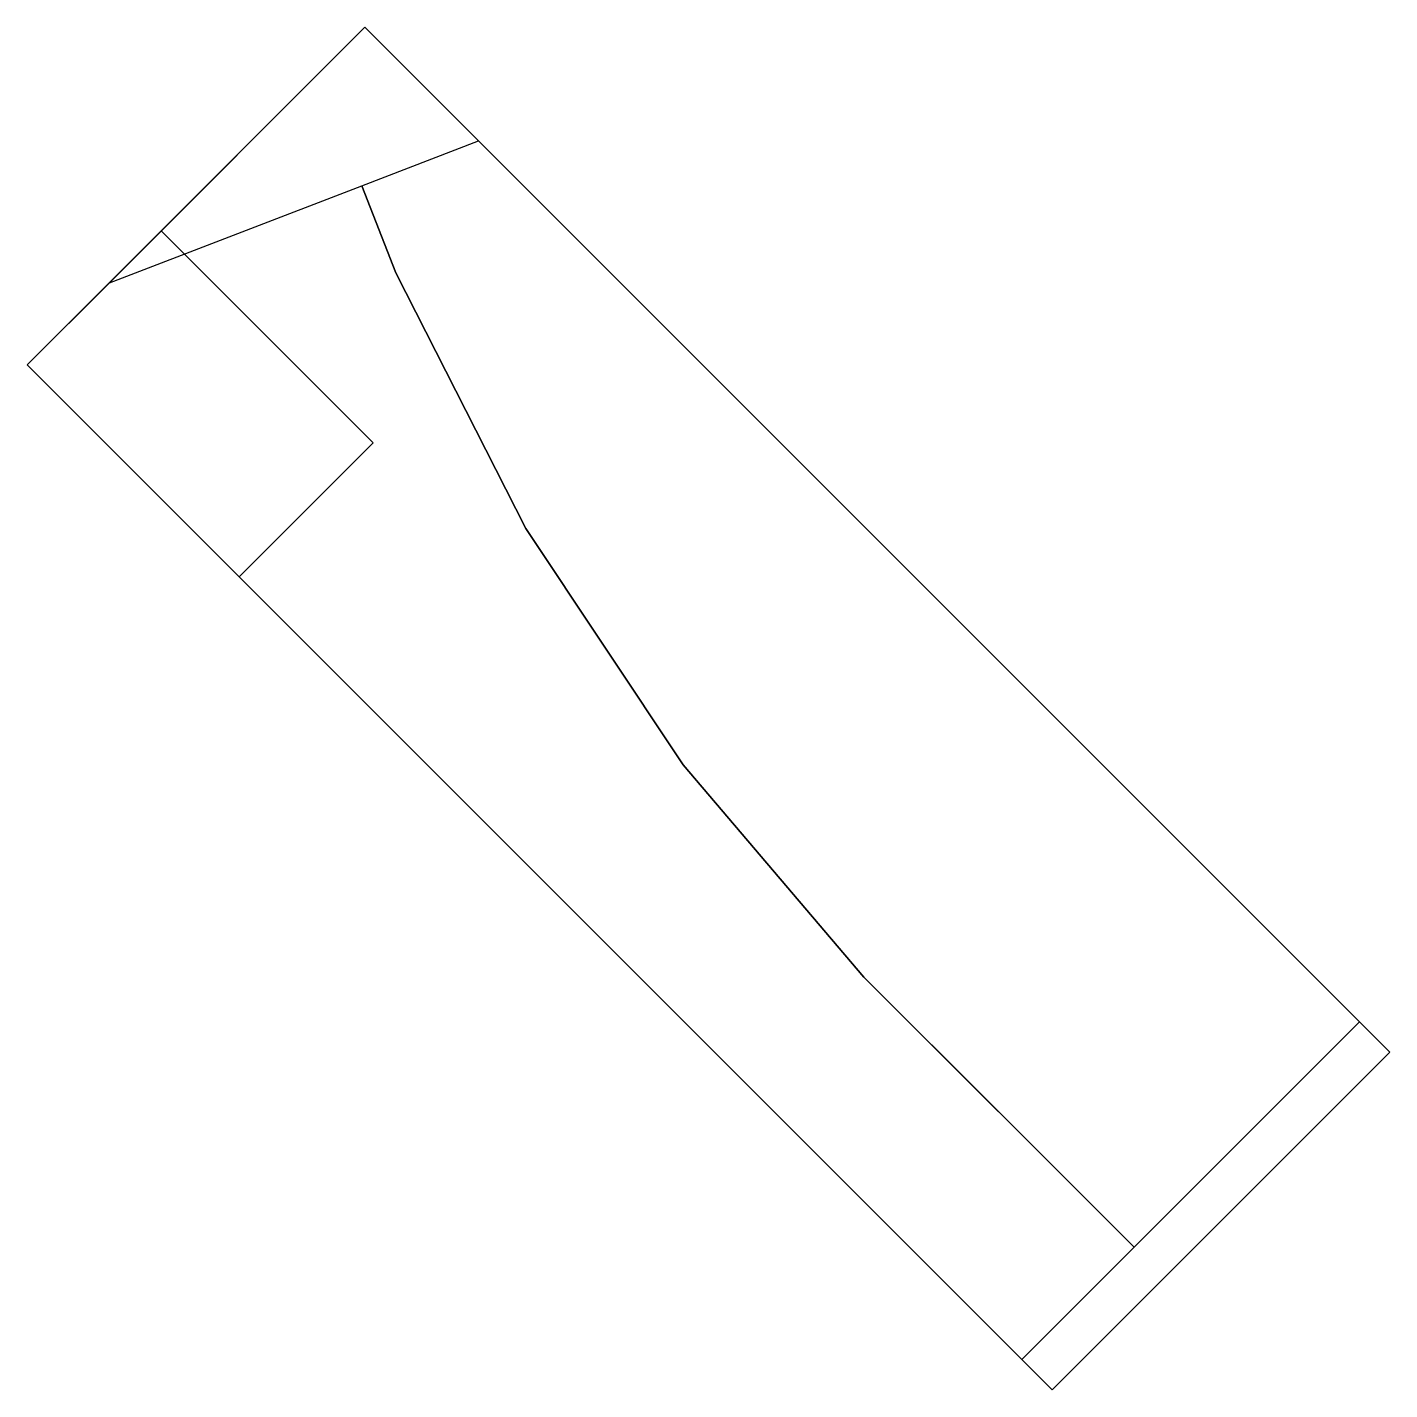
# Model space of a CAD drawing. Extents: x 99562 to 100994, y 99592 to 101024.
import ezdxf

# ---------------------------------------------------------------- set-up
doc = ezdxf.new("R2010")
doc.units = 0
doc.layers.add('Plan Prop Alignment Ticks', color=7, linetype='Continuous')

msp = doc.modelspace()

# ---------------------------------------------------------------- linework, layer by layer
at = {"layer": 'Plan Prop Alignment Ticks'}
for points in [[(99562.4, 100669.1), (99917.2, 101023.9), (100994.1, 99947), (100639.3, 99592.2)], [(99648.7, 100755.3), (99913.9, 100857.3), (99949.8, 100765.8), (100086.2, 100497.2), (100251.5, 100249), (100441.6, 100025.7), (100583.5, 99883.8), (100725.5, 99741.9), (100607.6, 99624), (100639.3, 99592.2), (100994.1, 99947), (99917.2, 101023.9)], [(99917.2, 101023.9), (100994.1, 99947), (100639.3, 99592.2), (99785.2, 100446.4), (99926, 100587.2), (99703.3, 100809.9)], [(99913.9, 100857.3), (100036.5, 100904.5), (100962.3, 99978.7), (100725.5, 99741.9), (100725.5, 99741.9), (100441.6, 100025.7), (100251.5, 100249), (100086.2, 100497.2), (99949.8, 100765.8)], [(99562.4, 100669.1), (99648.7, 100755.3), (99913.9, 100857.3), (99949.8, 100765.8), (100086.2, 100497.2), (100251.5, 100249), (100441.6, 100025.7), (100725.5, 99741.9), (100607.6, 99624)]]:
    msp.add_lwpolyline(points, close=True, dxfattribs=at)

doc.saveas('drawing.dxf')
